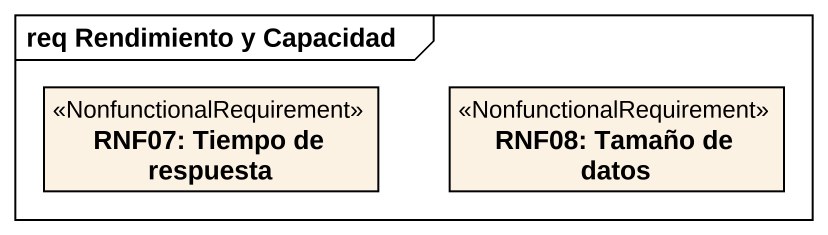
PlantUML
@startuml
mainframe req Rendimiento y Capacidad
hide circle
hide empty members
class "RNF07: Tiempo de respuesta" as RNF07_Tiempo_de_respuesta <<NonfunctionalRequirement>>
class "RNF08: Tamaño de datos" as RNF08_Tamaño_de_datos <<NonfunctionalRequirement>>
@enduml
